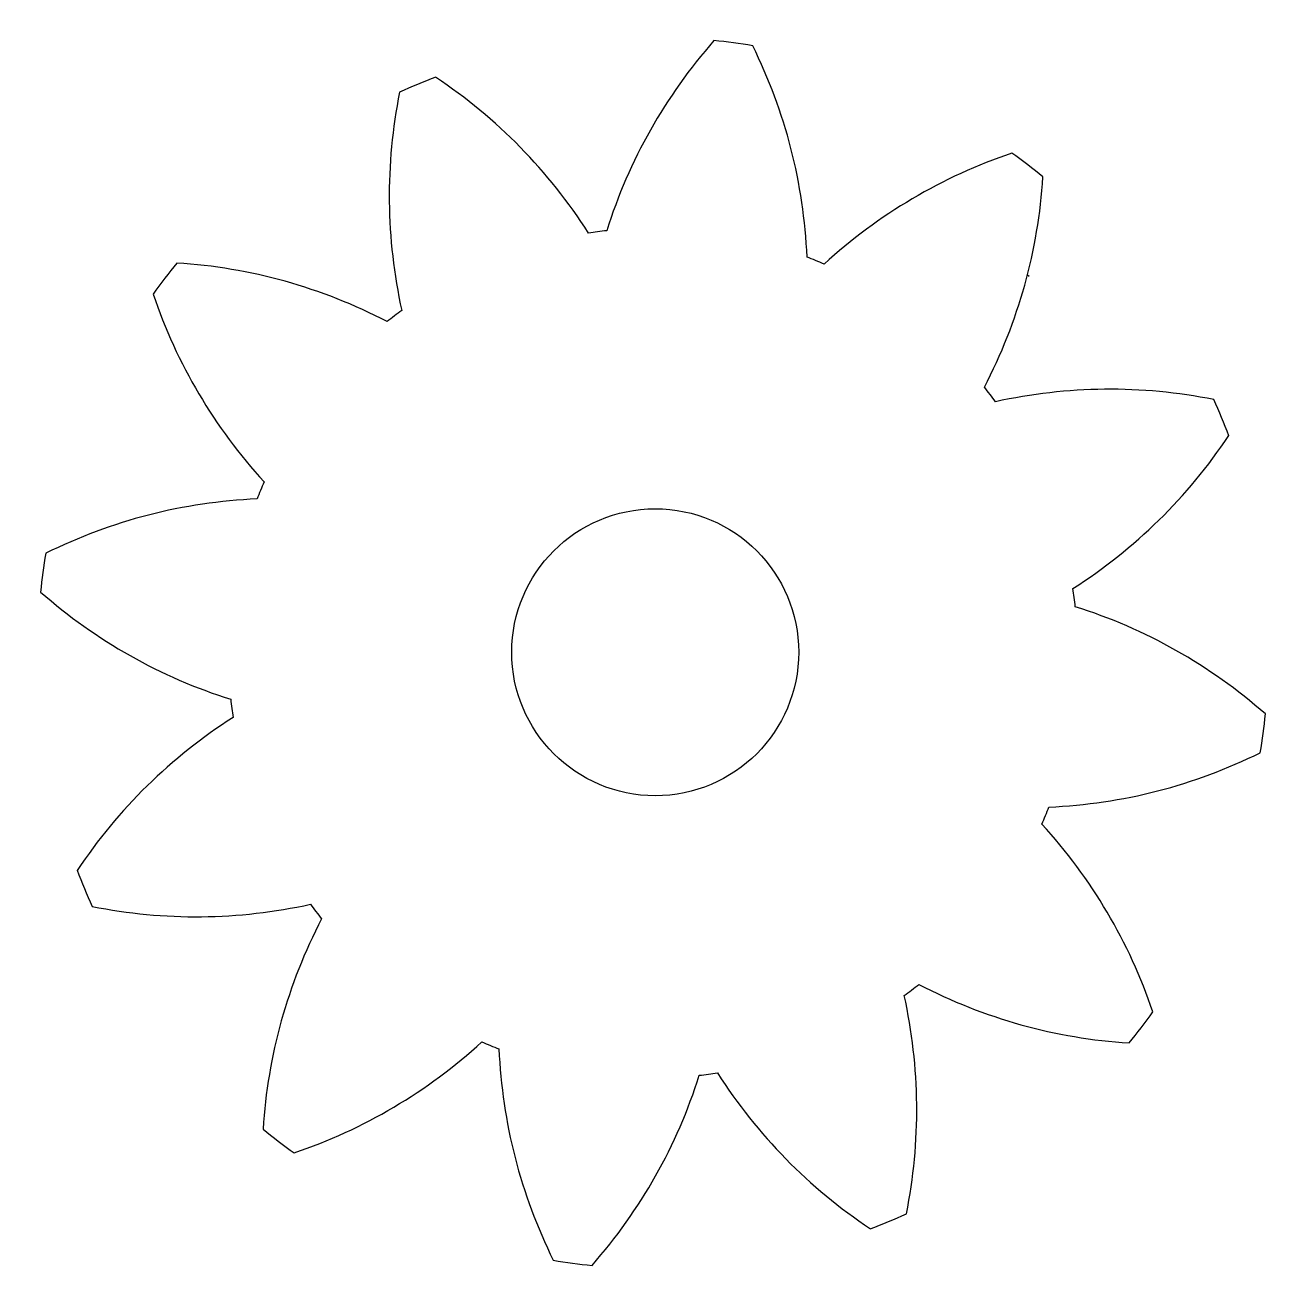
# Model space of a CAD drawing. Header units: millimetres. Extents: x -17.9 to 17.9, y -17.9 to 17.9.
import ezdxf

# ---------------------------------------------------------------- set-up
doc = ezdxf.new("R2010")
doc.units = ezdxf.units.MM

# ---------------------------------------------------------------- blocks, each defined once
blk = doc.blocks.new('*U2')
for centre, start, end in [((7.023, -10.887), 108.6293, 132.51), ((-11.857, 3.603), 332.4832, 356.3639)]:
    blk.add_arc(centre, 15, start, end)
blk = doc.blocks.new('*U3')
at = {"color": 0, "linetype": 'ByBlock', "lineweight": -2, "transparency": 16777216}
for p, rotation in [((1.465, 13.416), 30), ((-5.44, 12.351), 60.00000000000001), ((-10.887, 7.977), 89.99999999999999), ((12.351, 5.44), 329.9999999999999), ((-13.416, 1.465), 120), ((13.416, -1.465), 299.9999999999999), ((-12.351, -5.44), 150), ((10.887, -7.977), 269.9999999999999), ((-7.977, -10.887), 180), ((5.44, -12.351), 239.9999999999999), ((-1.465, -13.416), 210)]:
    blk.add_blockref('*U2', p, dxfattribs=dict(at, rotation=rotation))
blk.add_blockref('*U2', (7.977, 10.887), dxfattribs=at)

msp = doc.modelspace()

# ---------------------------------------------------------------- linework, layer by layer
msp.add_line((10.645, 10.749), (10.692, 10.715))
msp.add_circle((0.063, 0.021), 4.08)
for radius, start, end in [(17.5, 80.6785, 84.3147), (17.5, 110.6785, 114.3147), (17.5, 50.6785, 54.3147), (12.08, 96.255, 98.7382), (17.5, 140.6785, 144.3147), (12.08, 66.255, 68.7382), (12.08, 126.255, 128.7382), (12.08, 36.255, 38.7382), (17.5, 20.6785, 24.3147), (12.08, 156.255, 158.7382), (17.5, 170.6785, 174.3147), (12.08, 6.255, 8.7382), (12.08, 186.255, 188.7382), (17.5, 350.6785, 354.3147), (12.08, 336.255, 338.7382), (17.5, 200.6785, 204.3147), (12.08, 216.255, 218.7382), (12.08, 306.255, 308.7382), (17.5, 320.6785, 324.3147), (12.08, 246.255, 248.7382), (12.08, 276.255, 278.7382), (17.5, 230.6785, 234.3147), (17.5, 290.6785, 294.3147), (17.5, 260.6785, 264.3147)]:
    msp.add_arc((0, 0), radius, start, end)

# ---------------------------------------------------------------- block references
msp.add_blockref('*U3', (0, 0))

doc.saveas('drawing.dxf')
